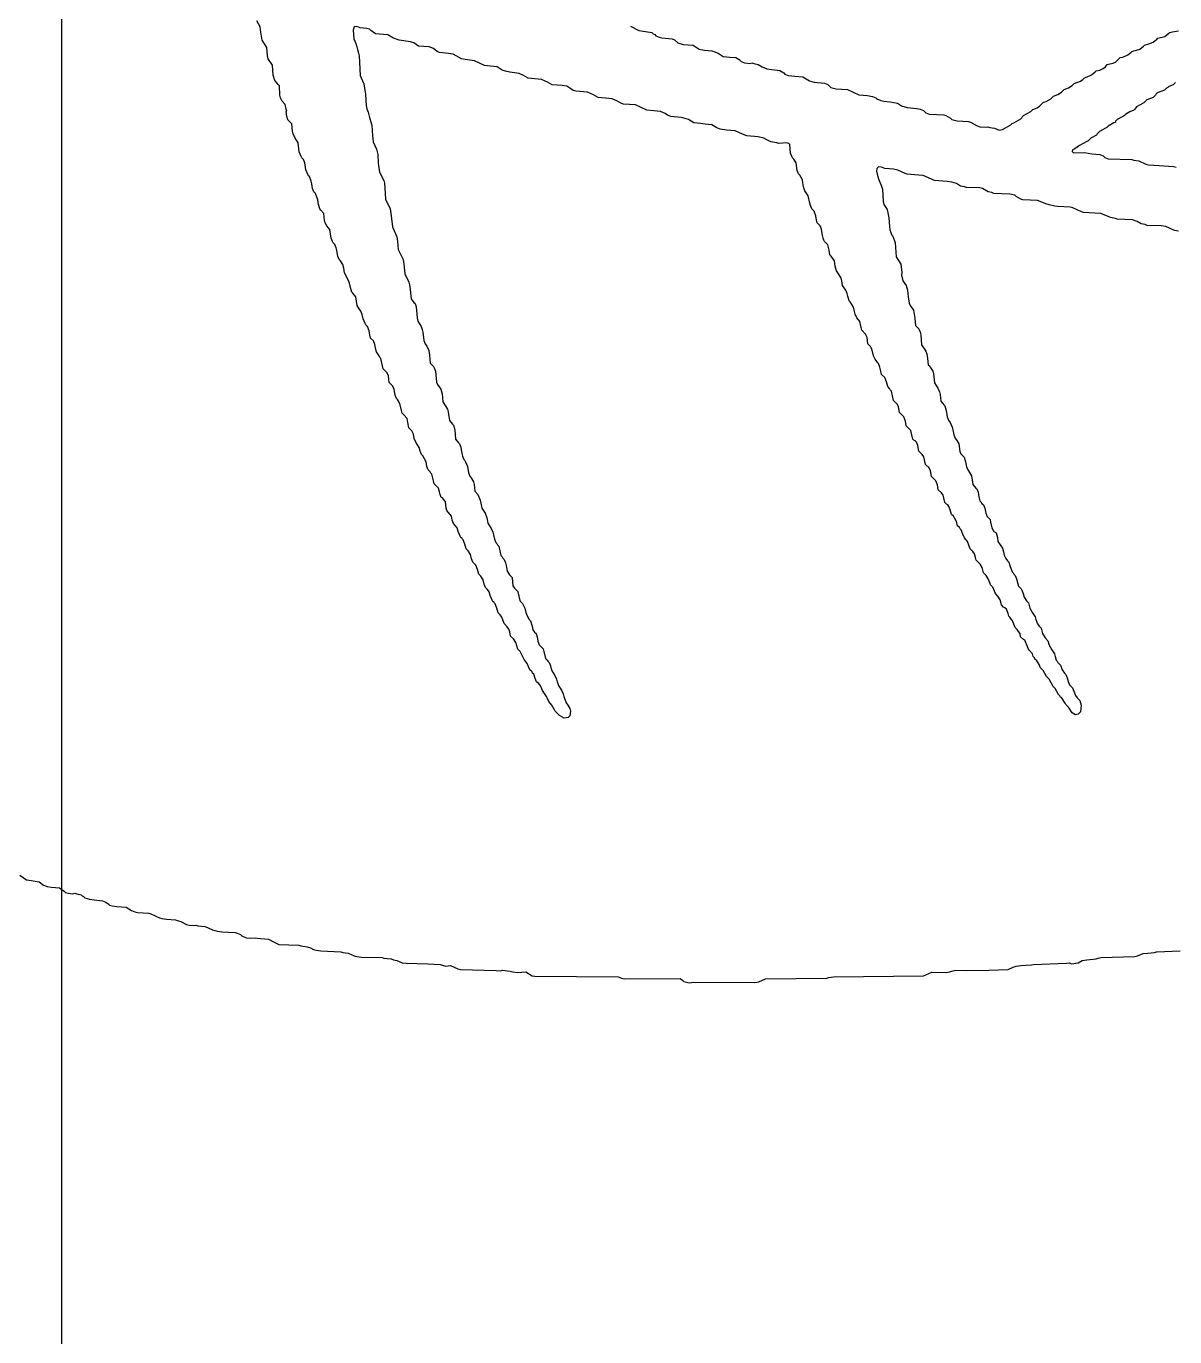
# Model space of a CAD drawing. Header units: inches. Extents: x -0.8 to 12, y -0.1 to 3.7.
# Drawn here: x 0.2005 to 0.2898, y 1.1192 to 1.221 of the extents above; entities that cross this region are included whole.
import ezdxf

# ---------------------------------------------------------------- set-up
doc = ezdxf.new("R2010")
doc.units = ezdxf.units.IN
doc.header["$MEASUREMENT"] = 0
doc.layers.add('Bottom Overlay', color=54, linetype='Continuous')
doc.layers.add('Top Layer', color=1, linetype='Continuous')

msp = doc.modelspace()

# ---------------------------------------------------------------- linework, layer by layer
at = {"layer": 'Bottom Overlay'}
for p, q in [((0.2187, 1.22091), (0.21844, 1.22138)), ((0.21875, 1.2205), (0.2187, 1.22091)), ((0.21886, 1.21988), (0.21875, 1.2205)), ((0.22601, 1.22089), (0.22593, 1.22065)), ((0.22593, 1.22065), (0.22598, 1.21998)), ((0.22622, 1.22094), (0.22601, 1.22089)), ((0.22647, 1.22083), (0.22622, 1.22094)), ((0.22699, 1.22078), (0.22647, 1.22083)), ((0.2272, 1.22073), (0.22699, 1.22078)), ((0.2273, 1.22063), (0.2272, 1.22073)), ((0.22766, 1.22037), (0.2273, 1.22063)), ((0.22828, 1.22032), (0.22766, 1.22037)), ((0.22864, 1.22027), (0.22828, 1.22032)), ((0.22908, 1.22003), (0.22864, 1.22027)), ((0.24747, 1.22096), (0.24812, 1.22063)), ((0.24812, 1.22063), (0.24832, 1.22058)), ((0.24832, 1.22058), (0.24915, 1.22047)), ((0.24915, 1.22047), (0.24925, 1.22037)), ((0.24925, 1.22037), (0.24936, 1.22032)), ((0.24936, 1.22032), (0.24946, 1.22021)), ((0.24946, 1.22021), (0.24972, 1.22011)), ((0.24972, 1.22011), (0.24992, 1.22006)), ((0.28845, 1.22001), (0.289, 1.22014)), ((0.289, 1.22014), (0.28931, 1.2204)), ((0.28931, 1.2204), (0.28938, 1.22047)), ((0.28938, 1.22047), (0.28959, 1.22052)), ((0.28959, 1.22052), (0.29005, 1.22058)), ((0.21922, 1.21931), (0.21886, 1.21988)), ((0.21927, 1.21864), (0.21922, 1.21931)), ((0.22598, 1.21998), (0.22614, 1.21962)), ((0.22614, 1.21962), (0.22622, 1.21934)), ((0.22622, 1.21934), (0.22627, 1.21913)), ((0.22627, 1.21913), (0.22635, 1.21885)), ((0.2295, 1.21988), (0.22908, 1.22003)), ((0.2304, 1.21975), (0.2295, 1.21988)), ((0.23066, 1.21965), (0.2304, 1.21975)), ((0.23102, 1.21939), (0.23066, 1.21965)), ((0.23185, 1.21934), (0.23102, 1.21939)), ((0.23218, 1.21921), (0.23185, 1.21934)), ((0.23247, 1.21898), (0.23218, 1.21921)), ((0.24992, 1.22006), (0.25072, 1.21998)), ((0.25072, 1.21998), (0.2509, 1.2199)), ((0.2509, 1.2199), (0.25116, 1.21965)), ((0.25116, 1.21965), (0.25158, 1.21954)), ((0.25158, 1.21954), (0.25235, 1.21949)), ((0.25235, 1.21949), (0.25282, 1.21918)), ((0.25282, 1.21918), (0.25323, 1.21908)), ((0.25323, 1.21908), (0.2538, 1.21903)), ((0.28659, 1.21903), (0.2868, 1.21908)), ((0.2868, 1.21908), (0.28706, 1.21918)), ((0.28706, 1.21918), (0.28734, 1.21941)), ((0.28734, 1.21941), (0.28742, 1.21949)), ((0.28742, 1.21949), (0.28776, 1.21957)), ((0.28776, 1.21957), (0.28809, 1.2197)), ((0.28809, 1.2197), (0.28825, 1.21985)), ((0.28825, 1.21985), (0.28835, 1.2199)), ((0.28835, 1.2199), (0.28845, 1.22001)), ((0.21932, 1.21843), (0.21927, 1.21864)), ((0.21968, 1.21792), (0.21932, 1.21843)), ((0.22635, 1.21885), (0.2264, 1.21864)), ((0.2264, 1.21864), (0.22647, 1.21712)), ((0.23265, 1.2189), (0.23247, 1.21898)), ((0.23334, 1.21882), (0.23265, 1.2189)), ((0.23371, 1.21877), (0.23334, 1.21882)), ((0.23435, 1.21843), (0.23371, 1.21877)), ((0.23464, 1.21836), (0.23435, 1.21843)), ((0.23536, 1.21825), (0.23464, 1.21836)), ((0.23613, 1.21789), (0.23536, 1.21825)), ((0.2538, 1.21903), (0.25395, 1.21898)), ((0.25395, 1.21898), (0.25429, 1.21885)), ((0.25429, 1.21885), (0.25468, 1.21861)), ((0.25468, 1.21861), (0.25519, 1.21856)), ((0.25519, 1.21856), (0.25566, 1.21851)), ((0.25566, 1.21851), (0.25591, 1.21836)), ((0.25591, 1.21836), (0.25607, 1.2182)), ((0.25607, 1.2182), (0.25633, 1.2181)), ((0.25633, 1.2181), (0.25679, 1.21805)), ((0.25679, 1.21805), (0.2569, 1.2181)), ((0.2569, 1.2181), (0.25705, 1.21805)), ((0.28471, 1.21802), (0.28497, 1.21807)), ((0.28497, 1.21807), (0.28515, 1.21815)), ((0.28515, 1.21815), (0.28551, 1.21851)), ((0.28551, 1.21851), (0.28572, 1.21856)), ((0.28572, 1.21856), (0.28613, 1.21872)), ((0.28613, 1.21872), (0.28634, 1.21892)), ((0.28634, 1.21892), (0.28644, 1.21898)), ((0.28644, 1.21898), (0.28659, 1.21903)), ((0.21973, 1.21714), (0.21968, 1.21792)), ((0.21984, 1.21673), (0.21973, 1.21714)), ((0.22647, 1.21712), (0.22655, 1.21693)), ((0.2366, 1.21784), (0.23613, 1.21789)), ((0.23711, 1.21779), (0.2366, 1.21784)), ((0.2375, 1.21755), (0.23711, 1.21779)), ((0.23776, 1.21745), (0.2375, 1.21755)), ((0.2381, 1.21737), (0.23776, 1.21745)), ((0.23882, 1.21727), (0.2381, 1.21737)), ((0.23918, 1.21712), (0.23882, 1.21727)), ((0.23954, 1.21691), (0.23918, 1.21712)), ((0.25705, 1.21805), (0.25741, 1.21799)), ((0.25741, 1.21799), (0.25772, 1.21779)), ((0.25772, 1.21779), (0.25808, 1.21763)), ((0.25808, 1.21763), (0.25845, 1.21758)), ((0.25845, 1.21758), (0.25909, 1.2175)), ((0.25909, 1.2175), (0.25938, 1.21732)), ((0.25938, 1.21732), (0.25948, 1.21722)), ((0.25948, 1.21722), (0.25974, 1.21712)), ((0.25974, 1.21712), (0.26025, 1.21706)), ((0.26025, 1.21706), (0.26087, 1.21701)), ((0.28282, 1.21696), (0.28319, 1.21712)), ((0.28319, 1.21712), (0.28329, 1.21717)), ((0.28329, 1.21717), (0.28357, 1.2174)), ((0.28357, 1.2174), (0.28365, 1.21748)), ((0.28365, 1.21748), (0.28393, 1.21755)), ((0.28393, 1.21755), (0.28419, 1.21766)), ((0.28419, 1.21766), (0.28437, 1.21779)), ((0.28437, 1.21779), (0.2845, 1.21797)), ((0.2845, 1.21797), (0.28471, 1.21802)), ((0.22004, 1.21652), (0.21984, 1.21673)), ((0.2201, 1.21642), (0.22004, 1.21652)), ((0.2202, 1.21632), (0.2201, 1.21642)), ((0.22025, 1.21559), (0.2202, 1.21632)), ((0.22655, 1.21693), (0.22676, 1.21647)), ((0.22676, 1.21647), (0.22684, 1.21598)), ((0.24057, 1.21681), (0.23954, 1.21691)), ((0.24104, 1.2166), (0.24057, 1.21681)), ((0.2414, 1.21639), (0.24104, 1.2166)), ((0.24218, 1.21634), (0.2414, 1.21639)), ((0.24254, 1.21629), (0.24218, 1.21634)), ((0.24285, 1.21608), (0.24254, 1.21629)), ((0.24303, 1.21595), (0.24285, 1.21608)), ((0.26087, 1.21701), (0.26139, 1.2167)), ((0.26139, 1.2167), (0.26175, 1.2166)), ((0.26175, 1.2166), (0.26255, 1.21652)), ((0.26255, 1.21652), (0.26281, 1.21642)), ((0.26281, 1.21642), (0.26304, 1.21619)), ((0.26304, 1.21619), (0.26346, 1.21608)), ((0.26346, 1.21608), (0.26433, 1.21603)), ((0.26433, 1.21603), (0.26521, 1.21562)), ((0.28096, 1.21582), (0.28117, 1.21603)), ((0.28117, 1.21603), (0.28151, 1.21616)), ((0.28151, 1.21616), (0.28179, 1.21634)), ((0.28179, 1.21634), (0.28195, 1.2165)), ((0.28195, 1.2165), (0.28244, 1.21668)), ((0.28244, 1.21668), (0.28262, 1.21681)), ((0.28262, 1.21681), (0.28272, 1.21691)), ((0.28272, 1.21691), (0.28282, 1.21696)), ((0.28913, 1.21613), (0.28897, 1.21598)), ((0.28923, 1.21619), (0.28913, 1.21613)), ((0.28931, 1.21626), (0.28923, 1.21619)), ((0.28964, 1.21639), (0.28931, 1.21626)), ((0.28982, 1.21657), (0.28964, 1.21639)), ((0.2203, 1.21539), (0.22025, 1.21559)), ((0.22041, 1.21513), (0.2203, 1.21539)), ((0.22066, 1.21487), (0.22041, 1.21513)), ((0.22684, 1.21598), (0.22689, 1.21567)), ((0.22689, 1.21567), (0.22694, 1.21479)), ((0.24323, 1.2159), (0.24303, 1.21595)), ((0.24414, 1.21582), (0.24323, 1.2159)), ((0.2446, 1.21562), (0.24414, 1.21582)), ((0.24497, 1.21541), (0.2446, 1.21562)), ((0.24553, 1.21536), (0.24497, 1.21541)), ((0.24605, 1.21531), (0.24553, 1.21536)), ((0.24641, 1.21515), (0.24605, 1.21531)), ((0.24677, 1.21495), (0.24641, 1.21515)), ((0.26521, 1.21562), (0.26588, 1.21557)), ((0.26588, 1.21557), (0.26627, 1.21549)), ((0.26627, 1.21549), (0.26653, 1.21539)), ((0.26653, 1.21539), (0.26661, 1.21531)), ((0.26661, 1.21531), (0.26694, 1.21518)), ((0.26694, 1.21518), (0.26715, 1.21513)), ((0.26715, 1.21513), (0.26766, 1.21508)), ((0.26766, 1.21508), (0.26823, 1.21497)), ((0.27926, 1.21474), (0.27957, 1.21505)), ((0.27957, 1.21505), (0.27978, 1.2151)), ((0.27978, 1.2151), (0.28014, 1.21531)), ((0.28014, 1.21531), (0.28034, 1.21551)), ((0.28034, 1.21551), (0.28068, 1.21564)), ((0.28068, 1.21564), (0.28096, 1.21582)), ((0.2876, 1.21523), (0.28737, 1.215)), ((0.28809, 1.21541), (0.2876, 1.21523)), ((0.28827, 1.21559), (0.28809, 1.21541)), ((0.28832, 1.2157), (0.28827, 1.21559)), ((0.28848, 1.2158), (0.28832, 1.2157)), ((0.28897, 1.21598), (0.28848, 1.2158)), ((0.22072, 1.21451), (0.22066, 1.21487)), ((0.22077, 1.21435), (0.22072, 1.21451)), ((0.22074, 1.21433), (0.22077, 1.21435)), ((0.22077, 1.21394), (0.22074, 1.21433)), ((0.22694, 1.21479), (0.22699, 1.21453)), ((0.22699, 1.21453), (0.22709, 1.21427)), ((0.22709, 1.21427), (0.2272, 1.21386)), ((0.24693, 1.21489), (0.24677, 1.21495)), ((0.24786, 1.21484), (0.24693, 1.21489)), ((0.24874, 1.21443), (0.24786, 1.21484)), ((0.2493, 1.21438), (0.24874, 1.21443)), ((0.24982, 1.21433), (0.2493, 1.21438)), ((0.25018, 1.21417), (0.24982, 1.21433)), ((0.25036, 1.21404), (0.25018, 1.21417)), ((0.25062, 1.21394), (0.25036, 1.21404)), ((0.26823, 1.21497), (0.26854, 1.21477)), ((0.26854, 1.21477), (0.26898, 1.21464)), ((0.26898, 1.21464), (0.26973, 1.21456)), ((0.26973, 1.21456), (0.26999, 1.21451)), ((0.26999, 1.21451), (0.27025, 1.2144)), ((0.27025, 1.2144), (0.27043, 1.21422)), ((0.27043, 1.21422), (0.27069, 1.21412)), ((0.27069, 1.21412), (0.27182, 1.21407)), ((0.27182, 1.21407), (0.27198, 1.21402)), ((0.27198, 1.21402), (0.27234, 1.21381)), ((0.27794, 1.21394), (0.27802, 1.21402)), ((0.27802, 1.21402), (0.27859, 1.21433)), ((0.27859, 1.21433), (0.27874, 1.21448)), ((0.27874, 1.21448), (0.27908, 1.21461)), ((0.27908, 1.21461), (0.27926, 1.21474)), ((0.28587, 1.21402), (0.28577, 1.21397)), ((0.28597, 1.21412), (0.28587, 1.21402)), ((0.28626, 1.2143), (0.28597, 1.21412)), ((0.28659, 1.21443), (0.28626, 1.2143)), ((0.28667, 1.21451), (0.28659, 1.21443)), ((0.2868, 1.21469), (0.28667, 1.21451)), ((0.28737, 1.215), (0.2868, 1.21469)), ((0.22087, 1.21368), (0.22077, 1.21394)), ((0.22118, 1.21337), (0.22087, 1.21368)), ((0.22123, 1.2128), (0.22118, 1.21337)), ((0.2272, 1.21386), (0.22738, 1.21327)), ((0.22738, 1.21327), (0.22743, 1.21244)), ((0.25142, 1.21386), (0.25062, 1.21394)), ((0.25163, 1.21381), (0.25142, 1.21386)), ((0.25199, 1.21371), (0.25163, 1.21381)), ((0.2524, 1.21345), (0.25199, 1.21371)), ((0.25292, 1.2134), (0.2524, 1.21345)), ((0.25328, 1.21335), (0.25292, 1.2134)), ((0.2538, 1.21329), (0.25328, 1.21335)), ((0.25418, 1.21306), (0.2538, 1.21329)), ((0.25444, 1.21296), (0.25418, 1.21306)), ((0.27234, 1.21381), (0.27244, 1.21371)), ((0.27244, 1.21371), (0.27286, 1.2136)), ((0.27286, 1.2136), (0.27373, 1.21355)), ((0.27373, 1.21355), (0.27389, 1.2135)), ((0.27389, 1.2135), (0.27435, 1.21324)), ((0.27435, 1.21324), (0.27461, 1.21314)), ((0.27461, 1.21314), (0.2751, 1.21311)), ((0.2751, 1.21311), (0.27523, 1.21314)), ((0.27523, 1.21314), (0.27539, 1.21309)), ((0.27539, 1.21309), (0.27575, 1.21304)), ((0.27575, 1.21304), (0.27611, 1.21288)), ((0.27637, 1.21293), (0.27704, 1.21329)), ((0.27704, 1.21329), (0.27714, 1.2134)), ((0.27714, 1.2134), (0.27725, 1.21345)), ((0.27725, 1.21345), (0.27781, 1.21376)), ((0.27781, 1.21376), (0.27789, 1.21384)), ((0.27789, 1.21384), (0.27794, 1.21394)), ((0.28437, 1.21304), (0.28391, 1.21278)), ((0.28448, 1.21309), (0.28437, 1.21304)), ((0.28458, 1.21319), (0.28448, 1.21309)), ((0.28504, 1.21345), (0.28458, 1.21319)), ((0.28515, 1.2135), (0.28504, 1.21345)), ((0.28517, 1.21358), (0.28515, 1.2135)), ((0.2853, 1.21371), (0.28517, 1.21358)), ((0.28577, 1.21397), (0.2853, 1.21371)), ((0.22128, 1.2126), (0.22123, 1.2128)), ((0.22141, 1.21231), (0.22128, 1.2126)), ((0.22167, 1.2119), (0.22141, 1.21231)), ((0.22743, 1.21244), (0.22748, 1.21198)), ((0.22748, 1.21198), (0.22774, 1.21141)), ((0.25493, 1.21288), (0.25444, 1.21296)), ((0.2556, 1.21283), (0.25493, 1.21288)), ((0.25617, 1.21257), (0.2556, 1.21283)), ((0.25651, 1.21244), (0.25617, 1.21257)), ((0.25741, 1.21236), (0.25651, 1.21244)), ((0.25783, 1.21226), (0.25741, 1.21236)), ((0.25806, 1.21213), (0.25783, 1.21226)), ((0.25837, 1.21198), (0.25806, 1.21213)), ((0.25886, 1.2119), (0.25837, 1.21198)), ((0.27611, 1.21288), (0.27637, 1.21293)), ((0.28293, 1.212), (0.28236, 1.21169)), ((0.28303, 1.21205), (0.28293, 1.212)), ((0.28324, 1.21226), (0.28303, 1.21205)), ((0.28368, 1.21249), (0.28324, 1.21226)), ((0.28373, 1.2126), (0.28368, 1.21249)), ((0.28391, 1.21278), (0.28373, 1.2126)), ((0.22175, 1.2112), (0.22167, 1.2119)), ((0.2219, 1.21084), (0.22175, 1.2112)), ((0.22774, 1.21141), (0.22784, 1.211)), ((0.22784, 1.211), (0.22789, 1.21032)), ((0.25901, 1.21185), (0.25886, 1.2119)), ((0.25958, 1.2119), (0.25901, 1.21185)), ((0.25979, 1.21185), (0.25958, 1.2119)), ((0.25987, 1.21177), (0.25979, 1.21185)), ((0.25992, 1.2111), (0.25987, 1.21177)), ((0.26007, 1.21074), (0.25992, 1.2111)), ((0.28182, 1.21136), (0.28179, 1.21123)), ((0.28179, 1.21123), (0.28189, 1.21112)), ((0.282, 1.21143), (0.28182, 1.21136)), ((0.28189, 1.21112), (0.28275, 1.21115)), ((0.28236, 1.21169), (0.282, 1.21143)), ((0.28275, 1.21115), (0.28331, 1.21105)), ((0.28331, 1.21105), (0.28393, 1.211)), ((0.28393, 1.211), (0.28419, 1.21089)), ((0.22196, 1.21074), (0.2219, 1.21084)), ((0.22208, 1.21061), (0.22196, 1.21074)), ((0.22219, 1.21035), (0.22208, 1.21061)), ((0.22227, 1.20981), (0.22219, 1.21035)), ((0.22789, 1.21032), (0.22797, 1.20963)), ((0.26018, 1.21063), (0.26007, 1.21074)), ((0.26036, 1.21035), (0.26018, 1.21063)), ((0.26043, 1.20976), (0.26036, 1.21035)), ((0.26676, 1.21004), (0.26663, 1.20991)), ((0.26699, 1.21001), (0.26676, 1.21004)), ((0.26725, 1.20991), (0.26699, 1.21001)), ((0.28419, 1.21089), (0.28432, 1.21076)), ((0.28432, 1.21076), (0.28458, 1.21066)), ((0.28458, 1.21066), (0.28644, 1.21061)), ((0.28644, 1.21061), (0.28659, 1.21056)), ((0.28659, 1.21056), (0.28696, 1.2105)), ((0.28696, 1.2105), (0.28752, 1.21025)), ((0.28752, 1.21025), (0.28773, 1.21019)), ((0.28773, 1.21019), (0.28856, 1.21014)), ((0.28856, 1.21014), (0.28967, 1.21007)), ((0.28967, 1.21007), (0.28987, 1.21001)), ((0.22247, 1.20934), (0.22227, 1.20981)), ((0.22255, 1.20927), (0.22247, 1.20934)), ((0.22268, 1.20893), (0.22255, 1.20927)), ((0.22273, 1.20872), (0.22268, 1.20893)), ((0.22797, 1.20963), (0.22831, 1.20898)), ((0.22831, 1.20898), (0.22836, 1.20877)), ((0.26054, 1.2095), (0.26043, 1.20976)), ((0.26064, 1.20939), (0.26054, 1.2095)), ((0.26085, 1.20903), (0.26064, 1.20939)), ((0.2609, 1.20862), (0.26085, 1.20903)), ((0.26663, 1.20991), (0.26658, 1.2097)), ((0.26658, 1.2097), (0.26666, 1.20937)), ((0.26666, 1.20937), (0.26676, 1.20911)), ((0.26676, 1.20911), (0.26699, 1.20852)), ((0.26792, 1.20986), (0.26725, 1.20991)), ((0.26826, 1.20978), (0.26792, 1.20986)), ((0.26883, 1.20952), (0.26826, 1.20978)), ((0.26898, 1.20947), (0.26883, 1.20952)), ((0.26955, 1.20942), (0.26898, 1.20947)), ((0.27022, 1.20937), (0.26955, 1.20942)), ((0.2711, 1.20896), (0.27022, 1.20937)), ((0.27208, 1.2089), (0.2711, 1.20896)), ((0.27244, 1.20885), (0.27208, 1.2089)), ((0.22278, 1.20836), (0.22273, 1.20872)), ((0.22288, 1.2081), (0.22278, 1.20836)), ((0.22301, 1.20797), (0.22288, 1.2081)), ((0.22319, 1.20748), (0.22301, 1.20797)), ((0.22836, 1.20877), (0.22841, 1.20795)), ((0.22841, 1.20795), (0.22846, 1.20753)), ((0.26095, 1.20841), (0.2609, 1.20862)), ((0.26103, 1.20818), (0.26095, 1.20841)), ((0.26129, 1.20777), (0.26103, 1.20818)), ((0.26699, 1.20852), (0.26705, 1.20831)), ((0.26705, 1.20831), (0.2671, 1.20733)), ((0.2728, 1.20875), (0.27244, 1.20885)), ((0.27311, 1.20854), (0.2728, 1.20875)), ((0.27342, 1.20849), (0.27311, 1.20854)), ((0.27358, 1.20844), (0.27342, 1.20849)), ((0.27461, 1.20839), (0.27358, 1.20844)), ((0.27482, 1.20834), (0.27461, 1.20839)), ((0.27526, 1.2081), (0.27482, 1.20834)), ((0.27554, 1.20803), (0.27526, 1.2081)), ((0.2757, 1.20797), (0.27554, 1.20803)), ((0.27694, 1.20792), (0.2757, 1.20797)), ((0.27735, 1.20782), (0.27694, 1.20792)), ((0.22325, 1.20712), (0.22319, 1.20748)), ((0.22335, 1.20676), (0.22325, 1.20712)), ((0.22846, 1.20753), (0.22882, 1.20676)), ((0.26142, 1.20722), (0.26129, 1.20777)), ((0.26147, 1.20702), (0.26142, 1.20722)), ((0.26157, 1.20676), (0.26147, 1.20702)), ((0.2671, 1.20733), (0.26715, 1.20712)), ((0.26715, 1.20712), (0.26741, 1.20671)), ((0.27745, 1.20772), (0.27735, 1.20782)), ((0.27781, 1.20751), (0.27745, 1.20772)), ((0.27797, 1.20746), (0.27781, 1.20751)), ((0.27911, 1.20741), (0.27797, 1.20746)), ((0.27931, 1.20735), (0.27911, 1.20741)), ((0.27975, 1.20717), (0.27931, 1.20735)), ((0.28001, 1.20707), (0.27975, 1.20717)), ((0.28045, 1.20699), (0.28001, 1.20707)), ((0.28065, 1.20694), (0.28045, 1.20699)), ((0.28164, 1.20689), (0.28065, 1.20694)), ((0.28184, 1.20684), (0.28164, 1.20689)), ((0.22343, 1.20668), (0.22335, 1.20676)), ((0.22366, 1.2064), (0.22343, 1.20668)), ((0.22371, 1.20588), (0.22366, 1.2064)), ((0.22376, 1.20568), (0.22371, 1.20588)), ((0.22882, 1.20676), (0.22888, 1.20624)), ((0.22888, 1.20624), (0.22898, 1.20537)), ((0.26175, 1.20658), (0.26157, 1.20676)), ((0.26188, 1.20624), (0.26175, 1.20658)), ((0.26193, 1.20588), (0.26188, 1.20624)), ((0.26198, 1.20568), (0.26193, 1.20588)), ((0.26741, 1.20671), (0.26754, 1.20606)), ((0.26754, 1.20606), (0.26759, 1.20539)), ((0.28251, 1.20653), (0.28184, 1.20684)), ((0.28267, 1.20648), (0.28251, 1.20653)), ((0.28401, 1.20642), (0.28267, 1.20648)), ((0.28458, 1.20617), (0.28401, 1.20642)), ((0.28476, 1.20609), (0.28458, 1.20617)), ((0.28515, 1.20601), (0.28476, 1.20609)), ((0.2853, 1.20596), (0.28515, 1.20601)), ((0.28649, 1.20591), (0.2853, 1.20596)), ((0.28685, 1.2058), (0.28649, 1.20591)), ((0.22389, 1.20544), (0.22376, 1.20568)), ((0.22412, 1.20516), (0.22389, 1.20544)), ((0.22423, 1.20449), (0.22412, 1.20516)), ((0.22898, 1.20537), (0.22934, 1.20459)), ((0.26222, 1.20544), (0.26198, 1.20568)), ((0.26232, 1.20518), (0.26222, 1.20544)), ((0.2624, 1.20469), (0.26232, 1.20518)), ((0.26759, 1.20539), (0.26764, 1.20513)), ((0.26764, 1.20513), (0.26779, 1.20472)), ((0.28716, 1.2056), (0.28685, 1.2058)), ((0.28747, 1.20555), (0.28716, 1.2056)), ((0.28763, 1.20549), (0.28747, 1.20555)), ((0.28871, 1.20544), (0.28763, 1.20549)), ((0.28907, 1.20539), (0.28871, 1.20544)), ((0.28975, 1.20508), (0.28907, 1.20539)), ((0.29005, 1.20503), (0.28975, 1.20508)), ((0.22433, 1.20423), (0.22423, 1.20449)), ((0.22438, 1.20413), (0.22433, 1.20423)), ((0.22451, 1.204), (0.22438, 1.20413)), ((0.22462, 1.20374), (0.22451, 1.204)), ((0.22934, 1.20459), (0.22939, 1.20423)), ((0.22939, 1.20423), (0.22944, 1.20361)), ((0.26245, 1.20449), (0.2624, 1.20469)), ((0.2625, 1.20433), (0.26245, 1.20449)), ((0.26255, 1.20423), (0.2625, 1.20433)), ((0.26281, 1.20397), (0.26255, 1.20423)), ((0.26291, 1.20356), (0.26281, 1.20397)), ((0.26779, 1.20472), (0.26787, 1.20464)), ((0.26787, 1.20464), (0.26803, 1.20413)), ((0.26803, 1.20413), (0.26808, 1.20376)), ((0.22467, 1.20353), (0.22462, 1.20374)), ((0.22474, 1.20309), (0.22467, 1.20353)), ((0.22485, 1.20283), (0.22474, 1.20309)), ((0.22495, 1.20273), (0.22485, 1.20283)), ((0.22944, 1.20361), (0.22981, 1.20283)), ((0.22981, 1.20283), (0.22986, 1.20247)), ((0.26296, 1.2032), (0.26291, 1.20356)), ((0.26307, 1.20309), (0.26296, 1.2032)), ((0.26333, 1.20273), (0.26307, 1.20309)), ((0.26808, 1.20376), (0.26813, 1.20304)), ((0.26813, 1.20304), (0.26849, 1.20247)), ((0.22513, 1.20245), (0.22495, 1.20273)), ((0.22521, 1.20216), (0.22513, 1.20245)), ((0.22526, 1.2018), (0.22521, 1.20216)), ((0.22554, 1.20126), (0.22526, 1.2018)), ((0.22986, 1.20247), (0.22994, 1.20172)), ((0.26338, 1.20232), (0.26333, 1.20273)), ((0.26348, 1.20196), (0.26338, 1.20232)), ((0.26369, 1.20165), (0.26348, 1.20196)), ((0.26849, 1.20247), (0.26857, 1.20183)), ((0.26857, 1.20183), (0.26854, 1.2016)), ((0.22565, 1.201), (0.22554, 1.20126)), ((0.22573, 1.20067), (0.22565, 1.201)), ((0.22994, 1.20172), (0.23027, 1.20108)), ((0.23027, 1.20108), (0.23032, 1.20087)), ((0.23032, 1.20087), (0.23037, 1.20051)), ((0.26384, 1.20139), (0.26369, 1.20165)), ((0.26389, 1.20118), (0.26384, 1.20139)), ((0.26395, 1.20082), (0.26389, 1.20118)), ((0.2642, 1.20046), (0.26395, 1.20082)), ((0.26854, 1.2016), (0.26859, 1.20144)), ((0.26859, 1.20144), (0.26865, 1.20118)), ((0.26865, 1.20118), (0.2689, 1.20082)), ((0.2689, 1.20082), (0.26901, 1.20046)), ((0.22583, 1.2003), (0.22573, 1.20067)), ((0.22591, 1.20023), (0.22583, 1.2003)), ((0.22614, 1.19994), (0.22591, 1.20023)), ((0.22624, 1.19927), (0.22614, 1.19994)), ((0.23037, 1.20051), (0.23043, 1.19979)), ((0.23043, 1.19979), (0.23066, 1.1995)), ((0.26431, 1.2002), (0.2642, 1.20046)), ((0.26436, 1.19999), (0.26431, 1.2002)), ((0.26446, 1.19963), (0.26436, 1.19999)), ((0.26901, 1.20046), (0.26906, 1.19994)), ((0.26906, 1.19994), (0.26914, 1.19945)), ((0.2264, 1.19901), (0.22624, 1.19927)), ((0.22653, 1.19883), (0.2264, 1.19901)), ((0.22663, 1.19857), (0.22653, 1.19883)), ((0.23066, 1.1995), (0.23074, 1.19943)), ((0.23074, 1.19943), (0.23084, 1.19917)), ((0.23084, 1.19917), (0.23092, 1.19832)), ((0.26454, 1.19955), (0.26446, 1.19963)), ((0.2648, 1.19914), (0.26454, 1.19955)), ((0.26488, 1.19881), (0.2648, 1.19914)), ((0.26493, 1.1986), (0.26488, 1.19881)), ((0.26914, 1.19945), (0.26921, 1.19927)), ((0.26921, 1.19927), (0.26947, 1.19891)), ((0.26947, 1.19891), (0.26958, 1.19829)), ((0.22671, 1.19824), (0.22663, 1.19857)), ((0.22686, 1.19788), (0.22671, 1.19824)), ((0.22691, 1.19777), (0.22686, 1.19788)), ((0.22704, 1.19764), (0.22691, 1.19777)), ((0.23092, 1.19832), (0.23097, 1.19806)), ((0.23097, 1.19806), (0.23123, 1.19764)), ((0.26506, 1.19832), (0.26493, 1.1986)), ((0.26529, 1.19803), (0.26506, 1.19832)), ((0.26539, 1.19757), (0.26529, 1.19803)), ((0.26958, 1.19829), (0.26963, 1.19772)), ((0.26963, 1.19772), (0.26989, 1.19746)), ((0.22717, 1.19731), (0.22704, 1.19764)), ((0.22722, 1.19695), (0.22717, 1.19731)), ((0.22728, 1.19674), (0.22722, 1.19695)), ((0.22751, 1.19651), (0.22728, 1.19674)), ((0.23123, 1.19764), (0.2313, 1.19741)), ((0.2313, 1.19741), (0.23136, 1.1972)), ((0.23136, 1.1972), (0.23143, 1.19656)), ((0.26544, 1.19736), (0.26539, 1.19757)), ((0.26575, 1.19705), (0.26544, 1.19736)), ((0.26586, 1.19679), (0.26575, 1.19705)), ((0.26591, 1.19628), (0.26586, 1.19679)), ((0.26989, 1.19746), (0.26999, 1.1972)), ((0.26999, 1.1972), (0.27004, 1.197)), ((0.27004, 1.197), (0.27009, 1.19622)), ((0.22761, 1.19625), (0.22751, 1.19651)), ((0.22769, 1.19586), (0.22761, 1.19625)), ((0.22774, 1.19566), (0.22769, 1.19586)), ((0.23143, 1.19656), (0.23154, 1.1963)), ((0.23154, 1.1963), (0.23167, 1.19612)), ((0.23167, 1.19612), (0.23182, 1.19576)), ((0.23182, 1.19576), (0.23187, 1.1954)), ((0.26612, 1.19607), (0.26591, 1.19628)), ((0.26617, 1.19597), (0.26612, 1.19607)), ((0.26624, 1.19589), (0.26617, 1.19597)), ((0.26637, 1.19535), (0.26624, 1.19589)), ((0.27009, 1.19622), (0.27043, 1.19573)), ((0.27043, 1.19573), (0.27051, 1.1955)), ((0.22795, 1.19535), (0.22774, 1.19566)), ((0.228, 1.19524), (0.22795, 1.19535)), ((0.22808, 1.19516), (0.228, 1.19524)), ((0.22826, 1.19436), (0.22808, 1.19516)), ((0.23187, 1.1954), (0.23192, 1.19478)), ((0.23192, 1.19478), (0.23218, 1.19452)), ((0.26643, 1.19519), (0.26637, 1.19535)), ((0.26648, 1.19509), (0.26643, 1.19519)), ((0.26663, 1.19493), (0.26648, 1.19509)), ((0.26668, 1.19483), (0.26663, 1.19493)), ((0.26676, 1.19475), (0.26668, 1.19483)), ((0.26684, 1.19447), (0.26676, 1.19475)), ((0.27051, 1.1955), (0.27056, 1.19514)), ((0.27056, 1.19514), (0.27061, 1.19467)), ((0.27061, 1.19467), (0.27071, 1.19457)), ((0.22857, 1.19405), (0.22826, 1.19436)), ((0.22867, 1.1938), (0.22857, 1.19405)), ((0.22872, 1.19328), (0.22867, 1.1938)), ((0.23218, 1.19452), (0.23223, 1.19442)), ((0.23223, 1.19442), (0.23234, 1.19416)), ((0.23234, 1.19416), (0.23241, 1.19331)), ((0.26689, 1.19426), (0.26684, 1.19447)), ((0.26699, 1.1939), (0.26689, 1.19426)), ((0.26723, 1.19367), (0.26699, 1.1939)), ((0.26736, 1.19333), (0.26723, 1.19367)), ((0.27071, 1.19457), (0.27076, 1.19447)), ((0.27076, 1.19447), (0.27097, 1.19416)), ((0.27097, 1.19416), (0.27102, 1.19395)), ((0.27102, 1.19395), (0.2711, 1.19325)), ((0.22901, 1.193), (0.22872, 1.19328)), ((0.22911, 1.19274), (0.22901, 1.193)), ((0.22919, 1.1923), (0.22911, 1.19274)), ((0.23241, 1.19331), (0.23249, 1.19312)), ((0.23249, 1.19312), (0.23275, 1.19276)), ((0.23275, 1.19276), (0.23285, 1.1924)), ((0.26746, 1.19297), (0.26736, 1.19333)), ((0.26761, 1.19281), (0.26746, 1.19297)), ((0.26766, 1.19271), (0.26761, 1.19281)), ((0.26777, 1.19261), (0.26766, 1.19271)), ((0.2711, 1.19325), (0.27136, 1.19284)), ((0.27136, 1.19284), (0.27149, 1.19256)), ((0.22929, 1.19204), (0.22919, 1.1923)), ((0.22937, 1.19196), (0.22929, 1.19204)), ((0.22957, 1.19165), (0.22937, 1.19196)), ((0.2297, 1.19111), (0.22957, 1.19165)), ((0.23285, 1.1924), (0.23291, 1.19178)), ((0.23291, 1.19178), (0.23327, 1.19121)), ((0.26792, 1.19189), (0.26777, 1.19261)), ((0.26823, 1.19158), (0.26792, 1.19189)), ((0.27149, 1.19256), (0.27154, 1.19235)), ((0.27154, 1.19235), (0.27159, 1.19183)), ((0.27159, 1.19183), (0.27182, 1.19155)), ((0.22975, 1.1909), (0.2297, 1.19111)), ((0.22988, 1.19077), (0.22975, 1.1909)), ((0.23012, 1.19049), (0.22988, 1.19077)), ((0.23327, 1.19121), (0.23332, 1.19101)), ((0.23332, 1.19101), (0.23337, 1.19065)), ((0.23337, 1.19065), (0.23342, 1.19034)), ((0.26831, 1.19139), (0.26823, 1.19158)), ((0.26839, 1.19096), (0.26831, 1.19139)), ((0.26872, 1.19062), (0.26839, 1.19096)), ((0.26885, 1.19028), (0.26872, 1.19062)), ((0.27182, 1.19155), (0.2719, 1.19147)), ((0.2719, 1.19147), (0.272, 1.19111)), ((0.272, 1.19111), (0.27208, 1.19062)), ((0.27208, 1.19062), (0.27218, 1.19036)), ((0.23017, 1.19018), (0.23012, 1.19049)), ((0.23027, 1.18977), (0.23017, 1.19018)), ((0.2305, 1.18954), (0.23027, 1.18977)), ((0.23342, 1.19034), (0.23365, 1.19005)), ((0.23365, 1.19005), (0.23373, 1.18997)), ((0.23373, 1.18997), (0.23383, 1.18961)), ((0.23383, 1.18961), (0.23389, 1.18889)), ((0.2689, 1.18992), (0.26885, 1.19028)), ((0.26927, 1.18956), (0.2689, 1.18992)), ((0.27218, 1.19036), (0.27231, 1.19018)), ((0.27231, 1.19018), (0.27247, 1.18982)), ((0.27247, 1.18982), (0.27252, 1.18961)), ((0.27252, 1.18961), (0.2726, 1.18923)), ((0.23061, 1.18928), (0.2305, 1.18954)), ((0.23068, 1.18894), (0.23061, 1.18928)), ((0.23081, 1.18866), (0.23068, 1.18894)), ((0.23107, 1.18824), (0.23081, 1.18866)), ((0.23389, 1.18889), (0.23412, 1.18861)), ((0.23412, 1.18861), (0.2342, 1.18853)), ((0.26937, 1.1891), (0.26927, 1.18956)), ((0.26942, 1.18889), (0.26937, 1.1891)), ((0.2695, 1.18881), (0.26942, 1.18889)), ((0.2696, 1.18876), (0.2695, 1.18881)), ((0.26971, 1.18866), (0.2696, 1.18876)), ((0.26981, 1.1884), (0.26971, 1.18866)), ((0.2726, 1.18923), (0.2727, 1.18897)), ((0.2727, 1.18897), (0.27283, 1.18879)), ((0.27283, 1.18879), (0.27298, 1.18853)), ((0.23115, 1.18796), (0.23107, 1.18824)), ((0.23125, 1.1877), (0.23115, 1.18796)), ((0.23136, 1.1876), (0.23125, 1.1877)), ((0.23161, 1.18713), (0.23136, 1.1876)), ((0.2342, 1.18853), (0.2343, 1.18827)), ((0.2343, 1.18827), (0.23438, 1.18778)), ((0.23438, 1.18778), (0.23443, 1.18757)), ((0.23443, 1.18757), (0.23453, 1.18731)), ((0.26989, 1.18796), (0.26981, 1.1884)), ((0.27014, 1.1877), (0.26989, 1.18796)), ((0.27027, 1.18752), (0.27014, 1.1877)), ((0.27298, 1.18853), (0.27306, 1.18793)), ((0.27306, 1.18793), (0.27314, 1.18775)), ((0.27314, 1.18775), (0.2734, 1.18749)), ((0.23167, 1.18677), (0.23161, 1.18713)), ((0.23177, 1.18651), (0.23167, 1.18677)), ((0.23192, 1.18636), (0.23177, 1.18651)), ((0.23453, 1.18731), (0.23461, 1.18724)), ((0.23461, 1.18724), (0.23466, 1.18713)), ((0.23466, 1.18713), (0.23482, 1.18677)), ((0.23482, 1.18677), (0.23489, 1.18628)), ((0.2704, 1.18693), (0.27027, 1.18752)), ((0.27053, 1.1868), (0.2704, 1.18693)), ((0.27063, 1.18675), (0.27053, 1.1868)), ((0.27071, 1.18662), (0.27063, 1.18675)), ((0.27079, 1.18644), (0.27071, 1.18662)), ((0.2734, 1.18749), (0.2735, 1.18713)), ((0.2735, 1.18713), (0.27358, 1.18675)), ((0.27358, 1.18675), (0.27366, 1.18657)), ((0.27366, 1.18657), (0.27397, 1.18605)), ((0.23198, 1.18626), (0.23192, 1.18636)), ((0.23205, 1.18618), (0.23198, 1.18626)), ((0.23218, 1.18564), (0.23205, 1.18618)), ((0.23223, 1.18543), (0.23218, 1.18564)), ((0.23489, 1.18628), (0.235, 1.18602)), ((0.235, 1.18602), (0.23507, 1.18595)), ((0.23507, 1.18595), (0.23513, 1.18584)), ((0.23513, 1.18584), (0.23528, 1.18558)), ((0.23528, 1.18558), (0.23533, 1.18538)), ((0.27087, 1.186), (0.27079, 1.18644)), ((0.2712, 1.18566), (0.27087, 1.186)), ((0.27133, 1.18533), (0.2712, 1.18566)), ((0.27397, 1.18605), (0.27407, 1.18538)), ((0.23257, 1.18509), (0.23223, 1.18543)), ((0.23265, 1.18481), (0.23257, 1.18509)), ((0.2327, 1.1846), (0.23265, 1.18481)), ((0.23278, 1.18437), (0.2327, 1.1846)), ((0.23533, 1.18538), (0.23538, 1.18486)), ((0.23538, 1.18486), (0.23562, 1.18458)), ((0.23562, 1.18458), (0.2358, 1.18414)), ((0.27138, 1.18496), (0.27133, 1.18533)), ((0.27164, 1.18471), (0.27138, 1.18496)), ((0.27177, 1.18453), (0.27164, 1.18471)), ((0.27182, 1.18432), (0.27177, 1.18453)), ((0.27407, 1.18538), (0.2743, 1.18509)), ((0.2743, 1.18509), (0.27438, 1.18502)), ((0.27438, 1.18502), (0.27448, 1.18476)), ((0.27448, 1.18476), (0.27453, 1.1844)), ((0.23288, 1.18432), (0.23278, 1.18437)), ((0.23311, 1.18403), (0.23288, 1.18432)), ((0.23316, 1.18352), (0.23311, 1.18403)), ((0.23321, 1.18336), (0.23316, 1.18352)), ((0.2358, 1.18414), (0.23585, 1.18393)), ((0.23585, 1.18393), (0.23593, 1.18354)), ((0.23593, 1.18354), (0.23618, 1.18313)), ((0.2719, 1.18398), (0.27182, 1.18432)), ((0.27203, 1.18385), (0.2719, 1.18398)), ((0.27213, 1.1838), (0.27203, 1.18385)), ((0.27221, 1.18367), (0.27213, 1.1838)), ((0.27231, 1.18341), (0.27221, 1.18367)), ((0.27453, 1.1844), (0.27461, 1.18411)), ((0.27461, 1.18411), (0.27469, 1.18403)), ((0.27469, 1.18403), (0.27474, 1.18393)), ((0.27474, 1.18393), (0.2749, 1.18378)), ((0.2749, 1.18378), (0.275, 1.18352)), ((0.275, 1.18352), (0.27508, 1.18313)), ((0.23358, 1.1829), (0.23321, 1.18336)), ((0.23363, 1.18259), (0.23358, 1.1829)), ((0.23373, 1.18233), (0.23363, 1.18259)), ((0.23618, 1.18313), (0.23631, 1.18279)), ((0.23631, 1.18279), (0.23639, 1.18236)), ((0.27242, 1.18305), (0.27231, 1.18341)), ((0.27257, 1.1829), (0.27242, 1.18305)), ((0.27278, 1.18254), (0.27257, 1.1829)), ((0.27283, 1.18238), (0.27278, 1.18254)), ((0.27508, 1.18313), (0.27518, 1.18287)), ((0.27518, 1.18287), (0.27541, 1.18264)), ((0.27541, 1.18264), (0.27546, 1.18243)), ((0.23389, 1.18217), (0.23373, 1.18233)), ((0.23402, 1.18199), (0.23389, 1.18217)), ((0.23409, 1.18171), (0.23402, 1.18199)), ((0.23425, 1.18135), (0.23409, 1.18171)), ((0.23639, 1.18236), (0.23665, 1.18194)), ((0.23665, 1.18194), (0.23678, 1.18166)), ((0.23678, 1.18166), (0.23683, 1.18145)), ((0.23683, 1.18145), (0.23691, 1.18112)), ((0.27288, 1.18217), (0.27283, 1.18238)), ((0.27304, 1.18202), (0.27288, 1.18217)), ((0.27309, 1.18192), (0.27304, 1.18202)), ((0.27317, 1.18184), (0.27309, 1.18192)), ((0.27329, 1.1815), (0.27317, 1.18184)), ((0.27342, 1.18122), (0.27329, 1.1815)), ((0.27546, 1.18243), (0.27554, 1.18199)), ((0.27554, 1.18199), (0.27572, 1.18171)), ((0.27572, 1.18171), (0.27588, 1.18161)), ((0.27588, 1.18161), (0.27598, 1.18125)), ((0.2343, 1.18125), (0.23425, 1.18135)), ((0.23438, 1.18122), (0.2343, 1.18125)), ((0.2344, 1.18114), (0.23438, 1.18122)), ((0.23448, 1.18106), (0.2344, 1.18114)), ((0.23461, 1.18073), (0.23448, 1.18106)), ((0.23471, 1.18037), (0.23461, 1.18073)), ((0.23691, 1.18112), (0.23701, 1.18086)), ((0.23701, 1.18086), (0.23709, 1.18078)), ((0.23709, 1.18078), (0.23714, 1.18068)), ((0.23714, 1.18068), (0.23724, 1.18057)), ((0.23724, 1.18057), (0.2374, 1.17985)), ((0.27366, 1.18094), (0.27342, 1.18122)), ((0.27386, 1.18037), (0.27366, 1.18094)), ((0.27598, 1.18125), (0.27603, 1.18094)), ((0.27603, 1.18094), (0.27639, 1.18042)), ((0.27639, 1.18042), (0.27647, 1.18013)), ((0.23487, 1.18021), (0.23471, 1.18037)), ((0.23505, 1.17993), (0.23487, 1.18021)), ((0.23513, 1.17959), (0.23505, 1.17993)), ((0.23523, 1.17933), (0.23513, 1.17959)), ((0.2374, 1.17985), (0.2375, 1.17975)), ((0.2375, 1.17975), (0.23755, 1.17964)), ((0.23755, 1.17964), (0.23766, 1.17954)), ((0.23766, 1.17954), (0.23776, 1.17928)), ((0.27407, 1.18016), (0.27386, 1.18037)), ((0.2742, 1.17998), (0.27407, 1.18016)), ((0.27428, 1.1797), (0.2742, 1.17998)), ((0.27433, 1.17949), (0.27428, 1.1797)), ((0.27464, 1.17918), (0.27433, 1.17949)), ((0.27647, 1.18013), (0.27652, 1.17988)), ((0.27652, 1.17988), (0.27663, 1.17962)), ((0.27663, 1.17962), (0.27676, 1.17944)), ((0.27676, 1.17944), (0.27686, 1.17933)), ((0.23546, 1.1791), (0.23523, 1.17933)), ((0.23559, 1.17877), (0.23546, 1.1791)), ((0.23569, 1.1784), (0.23559, 1.17877)), ((0.23585, 1.17825), (0.23569, 1.1784)), ((0.23776, 1.17928), (0.23781, 1.17908)), ((0.23781, 1.17908), (0.23789, 1.17864)), ((0.23789, 1.17864), (0.23807, 1.17835)), ((0.27479, 1.17892), (0.27464, 1.17918)), ((0.2749, 1.17851), (0.27479, 1.17892)), ((0.2751, 1.1783), (0.2749, 1.17851)), ((0.27686, 1.17933), (0.27696, 1.17908)), ((0.27696, 1.17908), (0.27714, 1.17859)), ((0.27714, 1.17859), (0.27722, 1.17851)), ((0.27722, 1.17851), (0.27727, 1.1784)), ((0.27727, 1.1784), (0.27737, 1.1783)), ((0.23603, 1.17797), (0.23585, 1.17825)), ((0.23611, 1.17763), (0.23603, 1.17797)), ((0.23621, 1.17737), (0.23611, 1.17763)), ((0.23637, 1.17722), (0.23621, 1.17737)), ((0.23807, 1.17835), (0.23828, 1.17815)), ((0.23828, 1.17815), (0.23835, 1.1775)), ((0.23835, 1.1775), (0.23848, 1.17732)), ((0.27526, 1.17804), (0.2751, 1.1783)), ((0.27541, 1.17768), (0.27526, 1.17804)), ((0.27546, 1.17758), (0.27541, 1.17768)), ((0.27564, 1.1774), (0.27546, 1.17758)), ((0.27583, 1.17691), (0.27564, 1.1774)), ((0.27737, 1.1783), (0.27748, 1.17804)), ((0.27748, 1.17804), (0.27756, 1.17766)), ((0.27756, 1.17766), (0.27763, 1.17747)), ((0.27763, 1.17747), (0.27784, 1.17727)), ((0.23649, 1.17704), (0.23637, 1.17722)), ((0.23657, 1.17675), (0.23649, 1.17704)), ((0.23673, 1.17639), (0.23657, 1.17675)), ((0.23678, 1.17629), (0.23673, 1.17639)), ((0.23848, 1.17732), (0.23874, 1.17706)), ((0.23874, 1.17706), (0.23882, 1.17657)), ((0.23882, 1.17657), (0.23892, 1.17631)), ((0.27603, 1.1767), (0.27583, 1.17691)), ((0.27621, 1.17642), (0.27603, 1.1767)), ((0.27629, 1.17603), (0.27621, 1.17642)), ((0.27784, 1.17727), (0.27789, 1.17717)), ((0.27789, 1.17717), (0.27799, 1.17691)), ((0.27799, 1.17691), (0.27807, 1.17662)), ((0.27807, 1.17662), (0.27825, 1.17634)), ((0.27825, 1.17634), (0.27841, 1.17618)), ((0.23686, 1.17626), (0.23678, 1.17629)), ((0.23688, 1.17618), (0.23686, 1.17626)), ((0.23696, 1.17611), (0.23688, 1.17618)), ((0.23709, 1.17577), (0.23696, 1.17611)), ((0.23719, 1.17541), (0.23709, 1.17577)), ((0.23735, 1.17525), (0.23719, 1.17541)), ((0.23892, 1.17631), (0.2391, 1.17613)), ((0.2391, 1.17613), (0.23915, 1.17603)), ((0.23915, 1.17603), (0.23926, 1.17577)), ((0.23926, 1.17577), (0.23934, 1.17543)), ((0.23934, 1.17543), (0.23944, 1.17518)), ((0.27647, 1.17585), (0.27629, 1.17603)), ((0.27657, 1.1758), (0.27647, 1.17585)), ((0.27668, 1.17569), (0.27657, 1.1758)), ((0.27681, 1.17536), (0.27668, 1.17569)), ((0.27686, 1.17515), (0.27681, 1.17536)), ((0.27841, 1.17618), (0.27851, 1.17577)), ((0.27851, 1.17577), (0.27872, 1.17541)), ((0.27872, 1.17541), (0.27892, 1.1751)), ((0.23748, 1.17507), (0.23735, 1.17525)), ((0.23766, 1.17458), (0.23748, 1.17507)), ((0.23791, 1.17432), (0.23766, 1.17458)), ((0.23804, 1.17414), (0.23791, 1.17432)), ((0.23944, 1.17518), (0.23962, 1.17489)), ((0.23962, 1.17489), (0.23972, 1.17479)), ((0.23972, 1.17479), (0.23983, 1.17438)), ((0.23983, 1.17438), (0.2399, 1.17409)), ((0.27694, 1.17507), (0.27686, 1.17515)), ((0.27717, 1.17479), (0.27694, 1.17507)), ((0.27737, 1.17427), (0.27717, 1.17479)), ((0.27892, 1.1751), (0.27898, 1.17489)), ((0.27898, 1.17489), (0.27911, 1.17456)), ((0.27911, 1.17456), (0.27923, 1.17438)), ((0.27923, 1.17438), (0.27939, 1.17422)), ((0.2381, 1.17394), (0.23804, 1.17414)), ((0.23817, 1.1736), (0.2381, 1.17394)), ((0.23838, 1.17339), (0.23817, 1.1736)), ((0.23856, 1.17311), (0.23838, 1.17339)), ((0.2399, 1.17409), (0.24003, 1.17391)), ((0.24003, 1.17391), (0.24014, 1.17381)), ((0.24014, 1.17381), (0.24019, 1.1737)), ((0.24019, 1.1737), (0.24024, 1.17355)), ((0.24024, 1.17355), (0.24029, 1.17319)), ((0.27753, 1.17412), (0.27737, 1.17427)), ((0.27774, 1.17376), (0.27753, 1.17412)), ((0.27779, 1.17355), (0.27774, 1.17376)), ((0.27802, 1.17332), (0.27779, 1.17355)), ((0.27812, 1.17327), (0.27802, 1.17332)), ((0.27939, 1.17422), (0.27949, 1.17381)), ((0.27949, 1.17381), (0.2797, 1.17345)), ((0.2797, 1.17345), (0.27991, 1.17324)), ((0.23864, 1.17283), (0.23856, 1.17311)), ((0.23874, 1.17257), (0.23864, 1.17283)), ((0.23892, 1.17239), (0.23874, 1.17257)), ((0.23923, 1.17177), (0.23892, 1.17239)), ((0.24029, 1.17319), (0.24039, 1.17293)), ((0.24039, 1.17293), (0.2407, 1.17262)), ((0.2407, 1.17262), (0.24076, 1.17241)), ((0.24076, 1.17241), (0.24088, 1.17187)), ((0.27818, 1.17316), (0.27812, 1.17327)), ((0.2783, 1.17283), (0.27818, 1.17316)), ((0.27841, 1.17257), (0.2783, 1.17283)), ((0.27849, 1.17249), (0.27841, 1.17257)), ((0.27872, 1.17221), (0.27849, 1.17249)), ((0.27991, 1.17324), (0.28001, 1.17288)), ((0.28001, 1.17288), (0.28022, 1.17252)), ((0.28022, 1.17252), (0.28042, 1.17221)), ((0.23946, 1.17148), (0.23923, 1.17177)), ((0.23967, 1.17097), (0.23946, 1.17148)), ((0.24088, 1.17187), (0.24101, 1.17174)), ((0.24101, 1.17174), (0.24107, 1.17164)), ((0.24107, 1.17164), (0.24117, 1.17154)), ((0.24117, 1.17154), (0.24127, 1.17128)), ((0.24127, 1.17128), (0.24135, 1.17094)), ((0.27877, 1.172), (0.27872, 1.17221)), ((0.27887, 1.1719), (0.27877, 1.172)), ((0.27892, 1.17179), (0.27887, 1.1719)), ((0.27903, 1.17174), (0.27892, 1.17179)), ((0.27923, 1.17138), (0.27903, 1.17174)), ((0.27934, 1.17112), (0.27923, 1.17138)), ((0.28042, 1.17221), (0.28047, 1.172)), ((0.28047, 1.172), (0.28055, 1.17172)), ((0.28055, 1.17172), (0.28063, 1.17164)), ((0.28063, 1.17164), (0.28068, 1.17154)), ((0.28068, 1.17154), (0.28089, 1.17133)), ((0.28089, 1.17133), (0.28102, 1.17099)), ((0.23983, 1.17081), (0.23967, 1.17097)), ((0.23988, 1.17071), (0.23983, 1.17081)), ((0.23996, 1.17063), (0.23988, 1.17071)), ((0.24008, 1.1703), (0.23996, 1.17063)), ((0.24019, 1.17004), (0.24008, 1.1703)), ((0.24135, 1.17094), (0.24161, 1.17053)), ((0.24161, 1.17053), (0.24174, 1.17024)), ((0.24174, 1.17024), (0.24179, 1.17004)), ((0.27954, 1.17092), (0.27934, 1.17112)), ((0.2798, 1.17045), (0.27954, 1.17092)), ((0.28001, 1.17024), (0.2798, 1.17045)), ((0.28032, 1.16968), (0.28001, 1.17024)), ((0.28102, 1.17099), (0.2812, 1.17071)), ((0.2812, 1.17071), (0.2813, 1.17061)), ((0.2813, 1.17061), (0.2814, 1.17035)), ((0.2814, 1.17035), (0.28148, 1.17006)), ((0.24027, 1.16996), (0.24019, 1.17004)), ((0.24037, 1.16991), (0.24027, 1.16996)), ((0.2405, 1.16973), (0.24037, 1.16991)), ((0.24055, 1.16962), (0.2405, 1.16973)), ((0.24065, 1.16937), (0.24055, 1.16962)), ((0.24096, 1.1689), (0.24065, 1.16937)), ((0.24179, 1.17004), (0.24192, 1.1697)), ((0.24192, 1.1697), (0.24212, 1.16939)), ((0.24212, 1.16939), (0.24225, 1.16911)), ((0.28047, 1.16952), (0.28032, 1.16968)), ((0.28073, 1.16906), (0.28047, 1.16952)), ((0.28148, 1.17006), (0.28158, 1.1698)), ((0.28158, 1.1698), (0.28182, 1.16957)), ((0.28182, 1.16957), (0.28192, 1.16931)), ((0.28192, 1.16931), (0.28205, 1.16898)), ((0.24101, 1.1688), (0.24096, 1.1689)), ((0.24114, 1.16851), (0.24101, 1.1688)), ((0.24138, 1.16823), (0.24114, 1.16851)), ((0.24158, 1.16787), (0.24138, 1.16823)), ((0.24225, 1.16911), (0.24231, 1.1689)), ((0.24231, 1.1689), (0.24249, 1.16841)), ((0.24249, 1.16841), (0.24262, 1.16823)), ((0.24262, 1.16823), (0.24277, 1.16797)), ((0.28084, 1.16895), (0.28073, 1.16906)), ((0.28089, 1.16885), (0.28084, 1.16895)), ((0.28096, 1.16882), (0.28089, 1.16885)), ((0.28125, 1.16838), (0.28096, 1.16882)), ((0.2813, 1.16828), (0.28125, 1.16838)), ((0.28151, 1.16807), (0.2813, 1.16828)), ((0.28205, 1.16898), (0.28218, 1.1688)), ((0.28218, 1.1688), (0.28238, 1.16859)), ((0.28238, 1.16859), (0.28249, 1.16823)), ((0.28249, 1.16823), (0.28244, 1.16771)), ((0.24163, 1.16776), (0.24158, 1.16787)), ((0.24197, 1.16743), (0.24163, 1.16776)), ((0.24233, 1.16722), (0.24197, 1.16743)), ((0.24264, 1.16727), (0.24233, 1.16722)), ((0.24277, 1.1674), (0.24264, 1.16727)), ((0.24277, 1.16797), (0.24282, 1.16776)), ((0.24282, 1.16776), (0.24277, 1.1674)), ((0.28179, 1.16764), (0.28151, 1.16807)), ((0.28205, 1.16748), (0.28179, 1.16764)), ((0.28226, 1.16753), (0.28205, 1.16748)), ((0.28244, 1.16771), (0.28226, 1.16753)), ((0.20003, 1.15503), (0.20055, 1.15467)), ((0.20055, 1.15467), (0.20091, 1.15462)), ((0.20091, 1.15462), (0.20153, 1.15452)), ((0.20153, 1.15452), (0.20189, 1.15426)), ((0.20189, 1.15426), (0.20215, 1.15416)), ((0.20215, 1.15416), (0.20251, 1.1541)), ((0.20251, 1.1541), (0.20313, 1.15405)), ((0.20313, 1.15405), (0.20349, 1.15379)), ((0.20349, 1.15379), (0.20359, 1.15369)), ((0.20359, 1.15369), (0.2038, 1.15364)), ((0.2038, 1.15364), (0.20416, 1.15359)), ((0.20416, 1.15359), (0.20432, 1.15364)), ((0.20432, 1.15364), (0.20447, 1.15359)), ((0.20447, 1.15359), (0.20481, 1.15351)), ((0.20481, 1.15351), (0.20489, 1.15343)), ((0.20489, 1.15343), (0.20499, 1.15338)), ((0.20499, 1.15338), (0.20509, 1.15328)), ((0.20509, 1.15328), (0.20545, 1.15317)), ((0.20545, 1.15317), (0.20581, 1.15312)), ((0.20581, 1.15312), (0.20646, 1.15304)), ((0.20646, 1.15304), (0.20672, 1.15294)), ((0.20672, 1.15294), (0.2069, 1.15281)), ((0.2069, 1.15281), (0.207, 1.15271)), ((0.207, 1.15271), (0.20721, 1.15266)), ((0.20721, 1.15266), (0.20757, 1.15261)), ((0.20757, 1.15261), (0.20829, 1.15255)), ((0.20829, 1.15255), (0.20871, 1.1523)), ((0.20871, 1.1523), (0.20897, 1.15219)), ((0.20897, 1.15219), (0.20917, 1.15214)), ((0.20917, 1.15214), (0.21005, 1.15209)), ((0.21005, 1.15209), (0.21021, 1.15204)), ((0.21021, 1.15204), (0.21088, 1.15173)), ((0.21088, 1.15173), (0.21108, 1.15168)), ((0.21108, 1.15168), (0.21144, 1.15162)), ((0.21144, 1.15162), (0.21212, 1.15157)), ((0.21212, 1.15157), (0.21227, 1.15152)), ((0.21227, 1.15152), (0.21256, 1.15144)), ((0.21256, 1.15144), (0.21299, 1.15121)), ((0.21299, 1.15121), (0.2132, 1.15116)), ((0.2132, 1.15116), (0.21364, 1.15113)), ((0.21364, 1.15113), (0.21372, 1.15116)), ((0.21372, 1.15116), (0.21387, 1.15111)), ((0.21387, 1.15111), (0.21444, 1.15106)), ((0.21444, 1.15106), (0.21501, 1.1508)), ((0.21501, 1.1508), (0.21537, 1.15069)), ((0.21537, 1.15069), (0.21573, 1.15064)), ((0.21573, 1.15064), (0.21676, 1.15059)), ((0.21676, 1.15059), (0.21692, 1.15054)), ((0.21692, 1.15054), (0.21718, 1.15044)), ((0.21718, 1.15044), (0.21728, 1.15033)), ((0.21728, 1.15033), (0.21738, 1.15028)), ((0.21738, 1.15028), (0.21764, 1.15018)), ((0.21764, 1.15018), (0.21798, 1.15015)), ((0.21798, 1.15015), (0.21831, 1.15018)), ((0.21831, 1.15018), (0.21847, 1.15013)), ((0.21847, 1.15013), (0.21935, 1.15007)), ((0.21935, 1.15007), (0.21981, 1.14982)), ((0.21981, 1.14982), (0.22017, 1.14966)), ((0.22017, 1.14966), (0.22172, 1.14961)), ((0.22172, 1.14961), (0.22188, 1.14956)), ((0.22188, 1.14956), (0.22237, 1.14948)), ((0.22237, 1.14948), (0.22263, 1.14938)), ((0.22263, 1.14938), (0.22286, 1.14925)), ((0.22286, 1.14925), (0.22307, 1.1492)), ((0.22307, 1.1492), (0.22343, 1.14915)), ((0.22343, 1.14915), (0.22498, 1.14909)), ((0.22498, 1.14909), (0.22513, 1.14904)), ((0.22513, 1.14904), (0.22554, 1.14899)), ((0.22554, 1.14899), (0.22601, 1.14878)), ((0.28688, 1.14876), (0.28732, 1.14894)), ((0.28732, 1.14894), (0.28768, 1.14899)), ((0.28768, 1.14899), (0.2882, 1.14904)), ((0.2882, 1.14904), (0.28835, 1.14909)), ((0.28835, 1.14909), (0.29018, 1.14917)), ((0.22601, 1.14878), (0.22622, 1.14873)), ((0.22622, 1.14873), (0.22658, 1.14868)), ((0.22658, 1.14868), (0.22818, 1.14863)), ((0.22818, 1.14863), (0.22833, 1.14858)), ((0.22833, 1.14858), (0.2289, 1.14853)), ((0.2289, 1.14853), (0.22906, 1.14847)), ((0.22906, 1.14847), (0.22934, 1.1484)), ((0.22934, 1.1484), (0.22975, 1.14824)), ((0.22975, 1.14824), (0.23006, 1.14819)), ((0.23006, 1.14819), (0.23177, 1.14814)), ((0.23177, 1.14814), (0.2327, 1.14809)), ((0.2327, 1.14809), (0.23314, 1.14796)), ((0.23314, 1.14796), (0.2335, 1.14801)), ((0.2335, 1.14801), (0.23407, 1.14775)), ((0.27681, 1.14772), (0.27722, 1.14788)), ((0.27722, 1.14788), (0.27745, 1.14796)), ((0.27745, 1.14796), (0.27781, 1.14801)), ((0.27781, 1.14801), (0.27864, 1.14806)), ((0.27864, 1.14806), (0.2788, 1.14811)), ((0.2788, 1.14811), (0.28135, 1.14819)), ((0.28135, 1.14819), (0.28158, 1.14822)), ((0.28158, 1.14822), (0.28174, 1.14816)), ((0.28174, 1.14816), (0.28226, 1.14822)), ((0.28226, 1.14822), (0.28257, 1.14842)), ((0.28257, 1.14842), (0.28293, 1.14847)), ((0.28293, 1.14847), (0.28365, 1.14853)), ((0.28365, 1.14853), (0.28381, 1.14858)), ((0.28381, 1.14858), (0.28401, 1.14863)), ((0.28401, 1.14863), (0.28667, 1.14871)), ((0.28667, 1.14871), (0.28688, 1.14876)), ((0.23407, 1.14775), (0.23427, 1.1477)), ((0.23427, 1.1477), (0.23704, 1.14762)), ((0.23704, 1.14762), (0.23737, 1.1476)), ((0.23737, 1.1476), (0.23753, 1.14765)), ((0.23753, 1.14765), (0.23812, 1.14757)), ((0.23812, 1.14757), (0.23833, 1.14752)), ((0.23833, 1.14752), (0.23874, 1.14747)), ((0.23874, 1.14747), (0.23934, 1.14754)), ((0.23934, 1.14754), (0.23985, 1.14723)), ((0.23985, 1.14723), (0.24006, 1.14718)), ((0.24006, 1.14718), (0.24651, 1.14713)), ((0.24651, 1.14713), (0.24677, 1.14703)), ((0.24677, 1.14703), (0.24698, 1.14698)), ((0.24698, 1.14698), (0.25134, 1.147)), ((0.25134, 1.147), (0.25152, 1.14687)), ((0.25152, 1.14687), (0.25163, 1.14677)), ((0.25744, 1.14674), (0.25798, 1.14698)), ((0.25798, 1.14698), (0.26273, 1.14703)), ((0.26273, 1.14703), (0.26289, 1.14708)), ((0.26289, 1.14708), (0.26325, 1.14713)), ((0.26325, 1.14713), (0.27025, 1.14721)), ((0.27025, 1.14721), (0.27043, 1.14729)), ((0.27043, 1.14729), (0.27089, 1.14749)), ((0.27089, 1.14749), (0.272, 1.14747)), ((0.272, 1.14747), (0.27226, 1.14752)), ((0.27226, 1.14752), (0.27255, 1.1476)), ((0.27255, 1.1476), (0.27275, 1.14765)), ((0.27275, 1.14765), (0.2736, 1.14762)), ((0.2736, 1.14762), (0.27531, 1.14767)), ((0.27531, 1.14767), (0.27681, 1.14772)), ((0.25163, 1.14677), (0.25204, 1.14667)), ((0.25204, 1.14667), (0.2524, 1.14672)), ((0.2524, 1.14672), (0.25713, 1.14669)), ((0.25713, 1.14669), (0.25744, 1.14674))]:
    msp.add_line(p, q, dxfattribs=at)
at = {"layer": 'Top Layer'}
msp.add_line((0.20329, 0.82955), (0.20329, 1.25767), dxfattribs=at)

doc.saveas('drawing.dxf')
